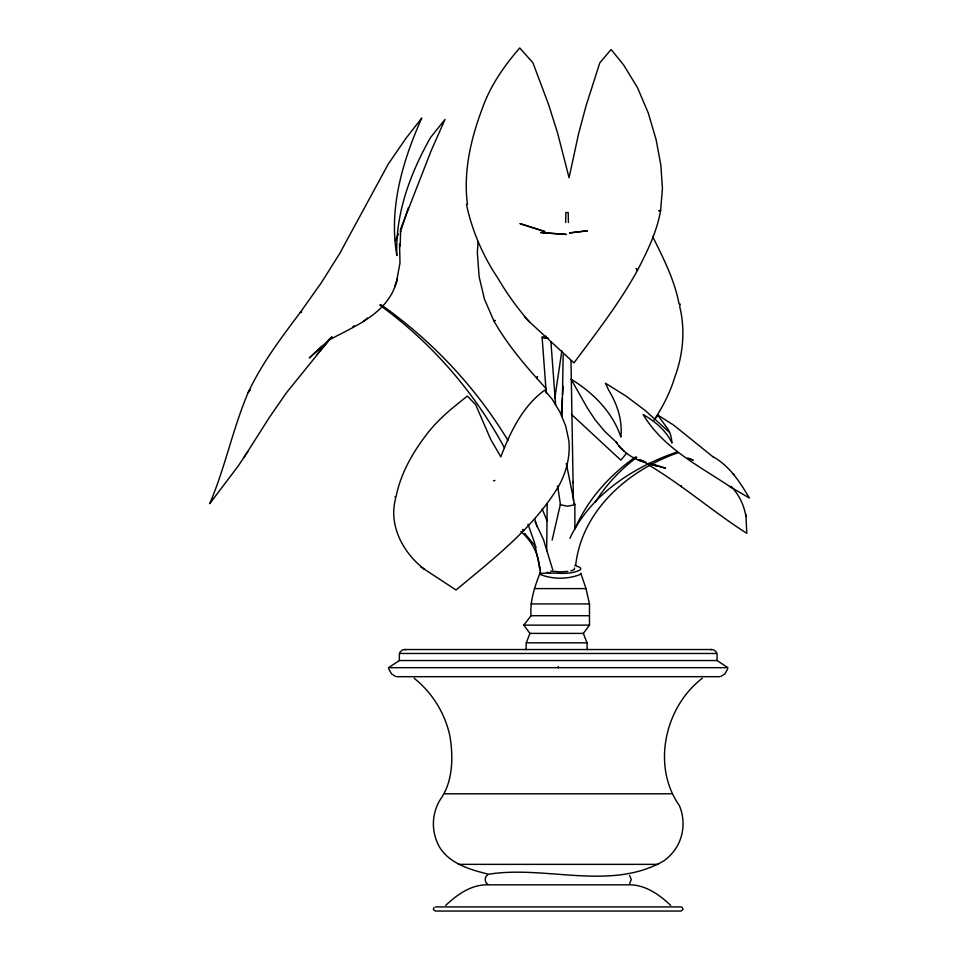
<?xml version="1.0" encoding="UTF-8"?>
<svg xmlns="http://www.w3.org/2000/svg" width="959" height="959" viewBox="0 0 959 959"><rect width="100%" height="100%" fill="white"/><g stroke="black" fill="none" stroke-linecap="round" stroke-linejoin="round"><path stroke-width="1.44" d="M546.69 550.634L547.181 503.751M745.886 514.36L746.797 533.348C713.292 511.926 683.192 485.614 649.015 465.175M562.094 415.99L563.173 354.734M565.654 222.524L565.846 212.562L568.207 212.562L568.399 222.524M526.035 649.699L526.299 642.83L529.943 633.396L523.794 625.136L531.022 615.714C529.847 600.61 535.026 585.901 540.373 572.043M561.447 413.473L562.37 397.829M562.525 394.988L563.173 386.273M478.062 241.644L477.354 252.828L479.128 276.731L484.403 299.028L493.825 320.797C508.006 345.911 527.114 367.717 546.426 388.97M554.829 398.117L561.842 350.886M575.664 565.307C581.777 510.416 628.409 469.922 678.181 452.696M552.132 540.097L560.476 503.883M727.725 668.843L724.872 673.937L720.88 676.383M408.366 207.731L400.371 232.102L400.622 231.215L400.155 246.043L399.543 244.089M702.24 678.313C664.779 707.011 651.605 766.001 679.26 805.404C684.834 818.123 684.211 833.215 677.617 845.442C674.201 851.472 669.55 856.711 663.952 860.81C610.955 891.534 545.875 865.078 488.682 874.212C468.004 869.286 443.214 861.829 435.997 839.137C431.334 826.047 433.012 811.038 440.445 799.315C452.996 781.549 453.343 757.478 450.011 736.644C445.312 713.784 432.449 692.842 414.204 678.313M396.654 280.939L399.987 262.982L399.555 244.113M394.676 286.525L397.41 278.805C389.306 313.113 356.34 325.269 328.529 340.265M493.429 480.879L494.952 480.423M400.311 229.872L431.274 150.467L445 119.443L430.507 137.557C410.152 173.747 395.24 213.497 396.858 255.502C388.623 208.223 402.564 161.004 421.768 118.065L406.065 138.168L388.359 163.881L339.522 253.823L321.229 282.905L300.323 312.358C281.215 337.808 261.807 363.365 248.285 392.351C232.773 428.553 225.257 467.477 209.697 503.703L238.024 466.278L247.83 451.533M569.898 538.311C590.073 495.132 632.772 467.261 676.622 452.168M574.729 529.38C587.304 499.891 609.492 475.22 635.589 456.94L636.812 457.299C620.533 469.574 606.256 484.583 595.467 501.929M395.396 240.565L398.512 233.888M546.246 393.142L542.099 337.28L546.342 336.189M540.373 569.934L539.677 568.711L540.373 567.488M244.149 457.107L269.287 417.561L286.321 392.902L329.848 339.114M654.05 420.09C662.693 407.143 669.873 392.89 674.513 378.026C682.988 355.345 685.577 330.088 679.691 306.508L680.219 304.087L679.08 304.063C674.597 280.004 663.352 258.091 652.552 236.393M399.807 652.384L402.36 650.034L404.65 649.531L711.782 649.531L714.071 650.034L716.637 652.384M529.943 633.396L583.348 633.396L589.485 625.136L589.485 603.918L585.985 588.598L580.83 573.266L580.135 574.489C567.86 579.44 552.66 579.44 540.373 574.489L539.677 573.266M433.912 907.526L433.372 909.516L435.374 911.05L681.07 911.05L683.06 909.516L682.101 907.19M654.829 419.119L657.934 415.235M629.607 883.575L631.286 879.523L629.607 875.459M626.599 453.283L620.857 460.176L571.468 414.408M316.698 354.698L331.958 336.861L327.654 340.877M322.272 345.899L309.349 357.947L329.081 339.882M367.393 317.992L363.569 321.553L365.127 320.282M487.699 874.752C484.367 876.838 484.367 882.208 487.699 884.294M352.744 326.947L354.255 325.724M399.352 660.547L388.515 667.68L727.917 667.68L717.092 660.547L399.352 660.547L399.352 653.475L717.092 653.475L717.092 660.547M445.731 905.38C457.431 894.339 471.672 884.186 488.682 884.821L627.749 884.821C644.76 884.186 659.001 894.339 670.701 905.38M570.857 570.893L574.429 569.49L574.429 567.932M548.536 338.215L544.149 338.215L542.099 337.28M710.619 649.663L711.782 649.531M567.836 571.42L560.26 571.888L550.658 571.073M574.813 565.378L580.135 567.488L580.83 568.711L580.135 569.934C567.932 576.155 553.739 571.54 540.804 573.602L534.451 542.446L528.013 524.213M534.535 588.598L585.985 588.598M531.022 603.918L589.485 603.918M531.022 615.714L589.485 615.714M523.794 625.136L589.485 625.136M526.299 642.83L586.992 642.83L587.244 649.699M396.69 676.694L719.741 676.694M444.604 793.788L671.839 793.788M458.414 864.359L658.018 864.359M435.374 906.914L681.07 906.914M404.65 649.531L405.825 649.663M547.121 572.295L549.963 572.799M713.328 457.107L713.868 457.215C730.123 466.649 740.072 482.269 749.303 497.961L729.583 486.453M713.316 457.095L673.578 425.053L657.646 414.947L667.608 428.685A31.503 25.138 -55.7 0 1 671.684 440.852L671.995 443.046C666.169 430.507 654.877 421.289 643.129 414.528C663.556 448.668 699.758 466.17 731.549 487.663M650.729 464.216L665.63 468.256L653.918 464.48M650.646 464.048L656.843 465.906L648.164 463.293M615.99 441.871C622.223 451.725 632.365 458.282 643.237 461.962M638.214 459.996L641.607 461.315M689.101 458.57L693.237 460.2L687.651 457.946M395.552 676.383L391.56 673.937L388.719 668.843M651.389 463.736L652.887 464.36M640.061 459.601L645.958 462.382M641.955 460.572L647.816 464.408M573.973 503.439L574.873 504.338L574.873 528.289M420.641 566.781L456.052 590.013C493.202 558.893 532.928 528.625 558.438 486.573C566.23 472.679 570.377 456.784 568.891 440.816L565.762 426.216L560.044 412.262L552.264 399.292L544.664 390.241C522.859 405.813 510.236 432.137 500.826 456.82L490.696 439.378L475.676 404.722L467.405 396.103C452.264 407.887 437.1 420.15 425.664 435.71C411.974 453.727 400.502 474.226 396.091 496.606L395.072 496.846L395.659 498.356C388.215 525.328 403.2 553.115 424.393 569.226M669.454 432.341L644.951 410.284L626.167 396.187L605.465 383.216L608.521 389.857C617.164 404.111 622.715 420.27 620.845 437.04C612.741 412.226 592.95 392.507 571.096 379.225L587.172 407.719L594.988 419.634L604.841 431.49L617.105 442.902M520.857 531.49C531.706 540.78 538.898 554.374 539.677 568.711M529.572 321.972L573.973 362.886C596.27 332.881 619.358 303.2 637.459 270.39C647.277 251.414 656.867 231.982 660.571 210.74L662.429 188.575L660.859 165.272L656.136 139.714L648.32 113.15L637.459 87.581L623.65 64.996L611.111 49.496L599.783 62.862L586.117 105.634L578.553 133.864L569.071 177.763L557.67 133.301L548.656 104.735L532.952 62.862L519.754 47.95C504.266 65.775 490.457 85.495 482.545 107.888C470.953 138.408 463.101 171.673 467.477 204.423L466.446 204.423C471.996 230.436 482.773 255.669 497.757 277.978C506.843 293.61 517.56 308.45 529.572 321.972L524.429 316.914M524.789 533.492L536.093 546.978M618.879 445.911L621.983 449.1M622.115 449.22L624.237 451.413M731.142 486.393C738.898 494.568 744.208 505.285 745.85 516.41M507.994 440.481C475.592 387.004 431.898 340.505 380.759 304.554L379.728 305.094C431.406 342.507 474.19 391.799 504.482 447.901M535.11 521.876L543.429 539.497L552.732 569.802M542.207 508.917L547.193 521.24M583.348 633.396L586.992 642.83M534.607 518.663L537.304 526.971M566.289 463.425L574.645 504.794L567.56 506.22L560.476 504.794L558.006 488.263M550.91 341.692L555.597 404.902M570.989 360.656L573.098 482.928M573.086 481.838L573.398 500.538M558.222 666.505L558.222 667.68M537.424 376.623L536.776 378.445L537.424 376.623M301.582 311.975L300.323 312.358L301.57 312.011M659.025 210.632L660.571 210.74L659.025 210.632M249.903 390.109L248.285 392.351L249.903 390.109M557.371 486.369L558.438 486.573L557.371 486.369M495.084 320.474L493.825 320.797L495.108 320.498M523.003 529.548L523.686 530.627L523.003 529.548M636.261 268.544L637.459 270.39L636.261 268.544M587.34 230.807L569.61 232.893L587.34 230.807M566.361 234.44L540.72 232.558L566.361 234.44M544.676 231.503L520.162 223.675L544.676 231.503M680.866 485.674L681.334 486.501L680.866 485.674M734.198 474.669L733.431 474.178L734.198 474.669"/></g></svg>
